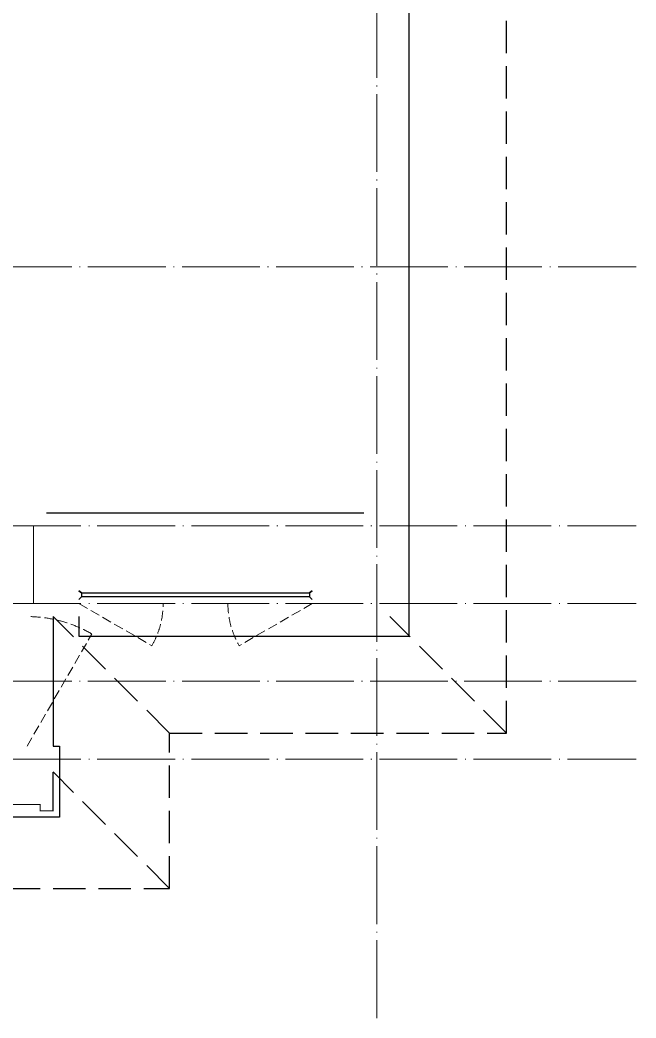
# Model space of a CAD drawing. Extents: x 27938 to 983267, y -209821 to 1628073.
# Drawn here: x 728462 to 733217, y 671657 to 679364 of the extents above; entities that cross this region are included whole.
import ezdxf

# ---------------------------------------------------------------- set-up
doc = ezdxf.new("R2010")
doc.units = 0
doc.header["$LTSCALE"] = 1000
doc.header["$MEASUREMENT"] = 0
doc.linetypes.add('DASH', pattern=[0.35, 0.25, -0.1])
doc.linetypes.add('DOTE', pattern=[2.42, 2, -0.2, 0.02, -0.2])
for name, color, linetype in [('3-栏杆1', 135, 'Continuous'), ('3.5方案汇报，与郭总、侯月琴确定户型_t8$0$2020.03.04 -1安徽标准化洋房户型(UA）_t8_t8$0$看线', 154, 'Continuous'), ('卫生间', 6, 'Continuous'), ('看线', 251, 'Continuous')]:
    doc.layers.add(name, color=color, linetype=linetype)
doc.layers.add('DOTE', color=19, linetype='DOTE', lineweight=9)
doc.layers.add('WINDOW', color=144, linetype='Continuous', lineweight=15)

# ---------------------------------------------------------------- blocks, each defined once
blk = doc.blocks.new('DSFDS')
at = {"layer": '3-栏杆1', "color": 5}
for p, q in [((490702.7, 517230.7), (490682.5, 517248.5)), ((490682.5, 517248.5), (490702.7, 517230.7)), ((492462.2, 517230.6), (490702.7, 517230.7)), ((490702.7, 517230.7), (490702.7, 517201.4)), ((492462.2, 517230.7), (492482.5, 517248.5)), ((492482.5, 517248.5), (492462.2, 517230.7)), ((492462.2, 517230.7), (492462.2, 517201.4)), ((490682.5, 517181.5), (490702.7, 517201.4)), ((490702.7, 517201.4), (492462.2, 517201.3)), ((492462.2, 517201.4), (492482.5, 517181.5)), ((492482.5, 517181.5), (492462.2, 517201.4))]:
    blk.add_line(p, q, dxfattribs=at)
blk = doc.blocks.new('HFTHFFGHFH')
at = {"layer": 'DOTE', "linetype": 'DOTE', "ltscale": 0.3}
for p, q in [((585116.6, 594448.8), (585116.6, 612948.8)), ((587116.6, 600248.8), (534316.6, 600248.8)), ((534316.6, 598248.8), (587116.6, 598248.8)), ((582466.6, 597648.8), (582466.6, 598248.8)), ((534316.6, 597648.8), (587116.6, 597648.8)), ((587116.6, 597048.8), (534316.6, 597048.8)), ((534316.6, 596448.8), (587116.6, 596448.8))]:
    blk.add_line(p, q, dxfattribs=at)
blk = doc.blocks.new('BFBTCSD')
at = {"layer": '卫生间', "color": 159, "linetype": 'DASH', "true_color": 0x22346e}
for p, q in [((681416.6, 673857.2), (682316.6, 674757.2)), ((684016.6, 673857.2), (684916.6, 674757.2)), ((684016.6, 672657.2), (684916.6, 673557.2))]:
    blk.add_line(p, q, dxfattribs=at)
blk.add_lwpolyline([(706816.6, 673857.2), (705216.6, 673857.2), (705216.6, 672657.2), (684016.6, 672657.2), (684016.6, 673857.2), (681416.6, 673857.2), (681416.6, 683557.2), (683216.6, 683557.2), (683216.6, 684557.2), (689716.6, 684557.2), (689716.6, 689157.2), (691416.8, 689157.2)], dxfattribs=at)

msp = doc.modelspace()

# ---------------------------------------------------------------- linework, layer by layer
at = {"color": 30, "const_width": 8}
msp.add_lwpolyline([(728716.6, 673557.2), (728716.6, 673257.2), (728616.6, 673257.2), (728616.6, 673307.2), (727566.6, 673307.2), (727566.6, 673557.2)], dxfattribs=at)
at = {"layer": '3.5方案汇报，与郭总、侯月琴确定户型_t8$0$2020.03.04 -1安徽标准化洋房户型(UA）_t8_t8$0$看线', "ltscale": 10}
msp.add_lwpolyline([(728666.6, 675557.2), (731116.6, 675557.2)], dxfattribs=at)
at = {"layer": 'WINDOW', "color": 250, "linetype": 'DASH', "ltscale": 0.3}
for points in [[(728916.6, 674857.2), (729479.7, 674532.5, 0.131485), (729566.6, 674857.2)], [(730716.6, 674857.2), (730153.4, 674532.5, -0.131485), (730066.6, 674857.2)], [(728516.6, 673757.2), (729016.6, 674623.2, 0.131652), (728516.6, 674757.2)]]:
    msp.add_lwpolyline(points, format="xyb", dxfattribs=at)
at = {"layer": '看线', "color": 201}
for points in [[(728916.6, 674757.2), (728916.6, 674607.2), (731466.6, 674607.2), (731466.6, 682807.2), (729816.6, 682807.2), (729816.6, 682657.2)], [(728716.6, 673757.2), (728766.6, 673757.2), (728766.6, 673207.2), (727516.6, 673207.2), (727516.6, 673407.1)]]:
    msp.add_lwpolyline(points, dxfattribs=at)
at = {"layer": '看线', "color": 202, "ltscale": 0.5}
msp.add_lwpolyline([(728716.6, 674757.2), (728716.6, 673757.2)], dxfattribs=at)

# ---------------------------------------------------------------- block references
msp.add_blockref('HFTHFFGHFH', (146100, 77208.4))
at = {"xscale": -1}
msp.add_blockref('BFBTCSD', (1413633.2, 0), dxfattribs=at)
at = {"layer": '3-栏杆1', "color": 5, "xscale": -1}
msp.add_blockref('DSFDS', (1221399, 157708.7), dxfattribs=at)

doc.saveas('drawing.dxf')
